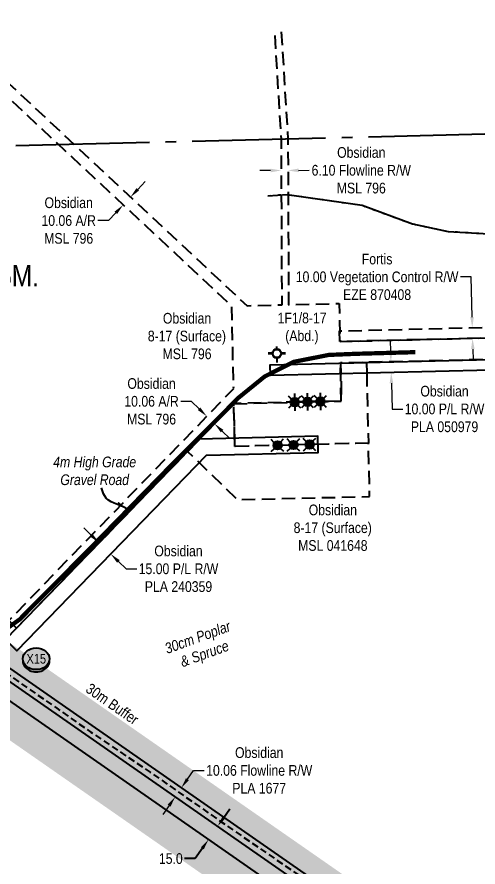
# Model space of a CAD drawing. Extents: x 610158 to 618425, y 5897307 to 5901062.
# Drawn here: x 615082 to 615514, y 5898438 to 5899234 of the extents above; entities that cross this region are included whole.
import ezdxf
from ezdxf.enums import TextEntityAlignment as Align

# ---------------------------------------------------------------- set-up
doc = ezdxf.new("R2010")
doc.units = 0
doc.header["$LTSCALE"] = 5
doc.header["$PDSIZE"] = 0.5
for name, pattern in [('foc-ACCESSROAD', [3.75, 2.5, -1.25]), ('foc-FLOWLINE', [3.75, 2.5, -1.25]), ('foc-QUARTERLINE', [33, 25, -3, 2, -3]), ('foc-WHEELTRACKS', [2, 0.4, -1.6]), ('UG_PIPE', [1.875, 1.25, -0.625])]:
    doc.linetypes.add(name, pattern=pattern)
doc.layers.get('Defpoints').update_dxf_attribs({"color": 9})
for name, color, linetype, lineweight in [('AS-GENERAL', 48, 'Continuous', 18), ('C-AR-T', 13, 'Continuous', 9), ('C-FLOWLINE-T', 13, 'Continuous', 9), ('C-RW-T', 13, 'Continuous', 9), ('C-WS-T', 13, 'Continuous', 9), ('F-EZE-T', 190, 'Continuous', 9)]:
    doc.layers.add(name, color=color, linetype=linetype, lineweight=lineweight)
for name, color, linetype in [('AS-PIPE-UG', 44, 'UG_PIPE'), ('AS-ROADS', 254, 'Continuous'), ('C-RW', 13, 'Continuous'), ('C-SYMBOL', 7, 'Continuous'), ('C-WS', 13, 'foc-ACCESSROAD'), ('C-WS-S', 8, 'Continuous'), ('F-VCE', 190, 'foc-FLOWLINE'), ('F-WS-S', 8, 'Continuous'), ('L-MON', 1, 'Continuous'), ('L-SECQ', 8, 'foc-QUARTERLINE'), ('P-BUFFER-H 30m', 51, 'Continuous'), ('P-BUFFER-T', 40, 'Continuous'), ('P-CROSSINGS', 250, 'Continuous'), ('P-PROPOSED', 10, 'Continuous'), ('P-PROPOSED-H', 21, 'Continuous'), ('P-TXT', 4, 'Continuous'), ('T-BUSH-T', 110, 'Continuous'), ('T-WATER-P3', 160, 'foc-WHEELTRACKS')]:
    doc.layers.add(name, color=color, linetype=linetype)
doc.styles.add('175L', font='ARIALN.TTF', dxfattribs={"height": 20})
doc.styles.add('80CG', font='ARIALN.TTF', dxfattribs={"height": 10})
doc.styles.add('80L', font='ARIALN.TTF', dxfattribs={"height": 10})
doc.styles.add('80LS', font='ARIALNI.TTF', dxfattribs={"height": 10})
doc.styles.add('Crossing', font='ARIALN.TTF', dxfattribs={"height": 10})
doc.styles.add('foc-LtypeFont', font='ARIALN.TTF', dxfattribs={"height": 7.35})
doc.linetypes.add('foc-TOPO-flowdirection-NOLINE', pattern='A,0,[">",foc-LtypeFont,S=0.3,R=0,X=0,Y=-0.945],-20,[">",foc-LtypeFont,S=0.3,R=0,X=0,Y=-0.945],0', length=20)
doc.dimstyles.new('Compass 5 000', dxfattribs={"dimscale": 5, "dimtxt": 9, "dimasz": 2, "dimexe": 0.2, "dimexo": 0.0625, "dimgap": 0.5, "dimtad": 0, "dimtih": 1, "dimtoh": 1, "dimzin": 0, "dimdsep": 46, "dimtxsty": '80CG', "dimcen": 0.1, "dimse1": 1, "dimse2": 1, "dimclrd": 256, "dimclrt": 256, "dimaunit": 1, "dimadec": 4, "dimazin": 0, "dimtfac": 0.06, "dimtofl": 0, "dimtmove": 0, "dimatfit": 1, "dimfxl": 0.2, "dimtolj": 1, "dimtzin": 0, "dimlwd": -1, "dimarcsym": 0})

# ---------------------------------------------------------------- blocks, each defined once
blk = doc.blocks.new('*D376')
at = {"layer": 'C-AR-T', "transparency": 16777216}
for p, q in [((615195.24, 5899072.36), (615202.07, 5899079.67)), ((615174.72, 5899050.4), (615167.89, 5899043.09)), ((615167.89, 5899043.09), (615157.89, 5899043.09))]:
    blk.add_line(p, q, dxfattribs=at)
for points in [[(615194.02, 5899073.5), (615196.46, 5899071.23), (615188.41, 5899065.06)], [(615173.5, 5899051.53), (615175.94, 5899049.26), (615181.55, 5899057.7)]]:
    blk.add_solid(points, dxfattribs=at)
at = {"layer": 'Defpoints', "color": 0, "transparency": 16777216}
for p in [(615105.41, 5899142.59), (615098.55, 5899135.24), (615188.41, 5899065.06)]:
    blk.add_point(p, dxfattribs=at)
at = {"layer": 'C-AR-T', "transparency": 16777216, "insert": (615130.61, 5899043.09), "char_height": 10, "attachment_point": 5, "style": '80CG'}
blk.add_mtext('\\A1;Obsidian\\P10.06 A/R\\PMSL 796', dxfattribs=at)
blk = doc.blocks.new('*D377')
at = {"layer": 'C-AR-T', "transparency": 16777216}
for p, q in [((615245.43, 5898873.81), (615235.43, 5898873.81)), ((615252.62, 5898866.85), (615245.43, 5898873.81)), ((615274.21, 5898845.94), (615281.39, 5898838.99))]:
    blk.add_line(p, q, dxfattribs=at)
for points in [[(615253.78, 5898868.05), (615251.46, 5898865.65), (615259.8, 5898859.89)], [(615275.37, 5898847.14), (615273.05, 5898844.75), (615267.02, 5898852.9)]]:
    blk.add_solid(points, dxfattribs=at)
at = {"layer": 'Defpoints', "color": 0, "transparency": 16777216}
for p in [(615259.8, 5898859.89), (615156.07, 5898752.78), (615163.29, 5898745.78)]:
    blk.add_point(p, dxfattribs=at)
at = {"layer": 'C-AR-T', "transparency": 16777216, "insert": (615208.15, 5898873.81), "char_height": 10, "attachment_point": 5, "style": '80CG'}
blk.add_mtext('\\A1;Obsidian\\P10.06 A/R\\PMSL 796', dxfattribs=at)
blk = doc.blocks.new('*D380')
at = {"layer": 'C-AR-T', "transparency": 16777216}
for p, q in [((615431.91, 5898920.81), (615431.67, 5898930.81)), ((615432.64, 5898890.83), (615433.22, 5898866.65)), ((615433.22, 5898866.65), (615443.22, 5898866.65))]:
    blk.add_line(p, q, dxfattribs=at)
for points in [[(615433.58, 5898920.85), (615430.24, 5898920.77), (615432.15, 5898910.82)], [(615434.3, 5898890.87), (615430.97, 5898890.79), (615432.39, 5898900.83)]]:
    blk.add_solid(points, dxfattribs=at)
at = {"layer": 'Defpoints', "color": 0, "transparency": 16777216}
for p in [(615434.58, 5898910.87), (615432.39, 5898900.83), (615434.82, 5898900.88)]:
    blk.add_point(p, dxfattribs=at)
at = {"layer": 'C-AR-T', "transparency": 16777216, "insert": (615482.31, 5898866.65), "char_height": 10, "attachment_point": 5, "style": '80CG'}
blk.add_mtext('\\A1;Obsidian\\P10.00 P/L R/W\\PPLA 050979', dxfattribs=at)
blk = doc.blocks.new('*D386')
at = {"layer": 'C-FLOWLINE-T', "transparency": 16777216}
for p, q in [((615241.69, 5898519.96), (615247.39, 5898528.18)), ((615247.39, 5898528.18), (615257.39, 5898528.18)), ((615224.54, 5898495.27), (615218.84, 5898487.06))]:
    blk.add_line(p, q, dxfattribs=at)
for points in [[(615240.32, 5898520.91), (615243.06, 5898519.01), (615235.99, 5898511.75)], [(615223.17, 5898496.22), (615225.91, 5898494.32), (615230.25, 5898503.48)]]:
    blk.add_solid(points, dxfattribs=at)
at = {"layer": 'Defpoints', "color": 0, "transparency": 16777216}
for p in [(615230.25, 5898503.48), (615245.07, 5898505.44), (615239.33, 5898497.17)]:
    blk.add_point(p, dxfattribs=at)
at = {"layer": 'C-FLOWLINE-T', "transparency": 16777216, "insert": (615308.89, 5898528.18), "char_height": 10, "attachment_point": 5, "style": '80CG'}
blk.add_mtext('\\A1;Obsidian\\P10.06 Flowline R/W\\PPLA 1677', dxfattribs=at)
blk = doc.blocks.new('*D416')
at = {"layer": 'C-FLOWLINE-T', "transparency": 16777216}
for p, q in [((615319.57, 5899090.01), (615309.57, 5899089.96)), ((615345.67, 5899090.12), (615355.67, 5899090.17))]:
    blk.add_line(p, q, dxfattribs=at)
for points in [[(615319.56, 5899091.67), (615319.58, 5899088.34), (615329.57, 5899090.05)], [(615345.66, 5899091.79), (615345.68, 5899088.46), (615335.67, 5899090.08)]]:
    blk.add_solid(points, dxfattribs=at)
at = {"layer": 'Defpoints', "color": 0, "transparency": 16777216}
for p in [(615335.67, 5899090.08), (615329.65, 5899072.75), (615335.75, 5899072.78)]:
    blk.add_point(p, dxfattribs=at)
at = {"layer": 'C-FLOWLINE-T', "transparency": 16777216, "insert": (615404.39, 5899090.17), "char_height": 10, "attachment_point": 5, "style": '80CG'}
blk.add_mtext('\\A1;Obsidian\\P6.10 Flowline R/W\\PMSL 796', dxfattribs=at)
blk = doc.blocks.new('*D432')
at = {"layer": 'Defpoints', "color": 0, "transparency": 16777216}
for p in [(615465.28, 5898941.72), (615508.28, 5898942.77), (615465.52, 5898931.74)]:
    blk.add_point(p, dxfattribs=at)
at = {"layer": 'F-EZE-T', "transparency": 16777216}
for p, q in [((615507.12, 5898990.37), (615497.12, 5898990.37)), ((615508.04, 5898952.77), (615507.12, 5898990.37)), ((615508.77, 5898922.78), (615509.01, 5898912.78))]:
    blk.add_line(p, q, dxfattribs=at)
for points in [[(615509.7, 5898952.81), (615506.37, 5898952.73), (615508.28, 5898942.77)], [(615510.43, 5898922.82), (615507.1, 5898922.74), (615508.52, 5898932.78)]]:
    blk.add_solid(points, dxfattribs=at)
at = {"layer": 'F-EZE-T', "transparency": 16777216, "insert": (615419.19, 5898990.37), "char_height": 10, "attachment_point": 5, "style": '80CG'}
blk.add_mtext('\\A1;Fortis\\P10.00 Vegetation Control R/W\\PEZE 870408', dxfattribs=at)
blk = doc.blocks.new('*D436')
at = {"layer": 'C-RW-T', "transparency": 16777216}
for p, q in [((615151.95, 5898748.3), (615144.77, 5898755.25)), ((615177.09, 5898723.95), (615184.27, 5898716.99)), ((615184.27, 5898716.99), (615194.27, 5898716.99))]:
    blk.add_line(p, q, dxfattribs=at)
for points in [[(615153.11, 5898749.49), (615150.79, 5898747.1), (615159.13, 5898741.34)], [(615178.25, 5898725.15), (615175.93, 5898722.75), (615169.9, 5898730.91)]]:
    blk.add_solid(points, dxfattribs=at)
at = {"layer": 'Defpoints', "color": 0, "transparency": 16777216}
for p in [(615162.38, 5898744.69), (615169.9, 5898730.91), (615173.15, 5898734.26)]:
    blk.add_point(p, dxfattribs=at)
at = {"layer": 'C-RW-T', "transparency": 16777216, "insert": (615233.36, 5898716.99), "char_height": 10, "attachment_point": 5, "style": '80CG'}
blk.add_mtext('\\A1;Obsidian\\P15.00 P/L R/W\\PPLA 240359', dxfattribs=at)
blk = doc.blocks.new('GABD')
for p, q in [((0, 0.81), (0, 1.62)), ((-0.81, 0), (-1.62, 0)), ((1.62, 0), (0.81, 0)), ((0, -0.81), (0, -1.62))]:
    blk.add_line(p, q)
blk.add_circle((0, 0), 0.8)
blk = doc.blocks.new('GAS')
h = blk.add_hatch(color=255)
h.dxf.hatch_style = 1
edge = h.paths.add_edge_path()
edge.add_arc((0, 0), 0.9, 0, 360)
for p, q in [((0, 0.81), (0, 1.62)), ((-0.81, 0), (-1.62, 0)), ((-0.57, 0.57), (-1.14, 1.14)), ((0.57, 0.57), (1.14, 1.14)), ((1.62, 0), (0.81, 0)), ((-0.57, -0.57), (-1.14, -1.14)), ((0, -0.81), (0, -1.62)), ((1.14, -1.14), (0.57, -0.57))]:
    blk.add_line(p, q)
blk.add_circle((0, 0), 0.8)
blk = doc.blocks.new('*D465')
at = {"layer": 'Defpoints', "color": 0, "transparency": 16777216}
for p in [(615261.4, 5898463.53), (615289.67, 5898462.1), (615281.1, 5898449.8)]:
    blk.add_point(p, dxfattribs=at)
at = {"layer": 'P-TXT', "transparency": 16777216}
for p, q in [((615275.69, 5898484.03), (615281.41, 5898492.24)), ((615255.68, 5898455.32), (615248.93, 5898445.63)), ((615248.93, 5898445.63), (615238.93, 5898445.63))]:
    blk.add_line(p, q, dxfattribs=at)
for points in [[(615274.33, 5898484.99), (615277.06, 5898483.08), (615269.97, 5898475.83)], [(615254.32, 5898456.28), (615257.05, 5898454.37), (615261.4, 5898463.53)]]:
    blk.add_solid(points, dxfattribs=at)
at = {"layer": 'P-TXT', "transparency": 16777216, "insert": (615226.18, 5898445.63), "char_height": 10, "attachment_point": 5, "style": '80CG'}
blk.add_mtext('\\A1;15.0', dxfattribs=at)
blk = doc.blocks.new('xing2')
h = blk.add_hatch(color=50)
h.dxf.hatch_style = 1
edge = h.paths.add_edge_path()
edge.add_ellipse((0, 0), major_axis=(-12.5, 0), ratio=0.816297, start_angle=0, end_angle=360)
h = blk.add_hatch(color=250)
h.dxf.hatch_style = 1
edge = h.paths.add_edge_path()
edge.add_ellipse((0, -2.05), major_axis=(-12.5, 0), ratio=0.816297, start_angle=0, end_angle=180)
edge.add_line((12.5, -2.05), (12.5, 0))
edge.add_ellipse((0, 0), major_axis=(-12.5, 0), ratio=0.816297, start_angle=0, end_angle=180, ccw=False)
edge.add_line((-12.5, 0), (-12.5, -2.05))
at = {"color": 250}
blk.add_ellipse((0, 0), major_axis=(-12.5, 0), ratio=0.816297, dxfattribs=at)
blk.add_ellipse((0, -2.05), major_axis=(-12.5, 0), ratio=0.816297, start_param=0, end_param=3.141593, dxfattribs=at)
at = {"color": 250, "style": 'Crossing'}
blk.add_attdef('CROSSING', text='', height=9, dxfattribs=at).set_placement((0.09, 0.02), align=Align.MIDDLE_CENTER)
at = {"color": 250, "style": 'Crossing', "flags": 1}
for tag, p in [('OWNER', (0.09, -12.49)), ('DESCRIPTION', (0.09, -25.77)), ('LOCATION', (0.09, -39.3)), ('DWG_REF', (0.09, -52.84))]:
    blk.add_attdef(tag, text='', height=9, dxfattribs=at).set_placement(p, align=Align.MIDDLE_CENTER)
blk = doc.blocks.new('WC2')
at = {"layer": 'L-MON'}
h = blk.add_hatch(color=255, dxfattribs=at)
h.dxf.hatch_style = 1
edge = h.paths.add_edge_path()
edge.add_arc((0, 0), 0.9, 0, 360)
at = {"layer": 'L-MON', "color": 14, "flags": 128}
for points in [[(-0.62, 0.5), (-1.23, 1.12)], [(0.52, 0.61), (1.13, 1.21)], [(-1.18, -1.18), (-0.56, -0.57)], [(1.16, -1.18), (0.56, -0.57)]]:
    blk.add_lwpolyline(points, dxfattribs=at)
at = {"layer": 'L-MON', "color": 14}
for radius in [0.8, 0.373]:
    blk.add_circle((0, 0), radius, dxfattribs=at)

msp = doc.modelspace()

# ---------------------------------------------------------------- hatches: boundary and pattern name
at = {"layer": 'P-BUFFER-H 30m'}
h = msp.add_hatch(color=256, dxfattribs=at)
h.dxf.hatch_style = 1
edge = h.paths.add_edge_path()
edge.add_line((615913.713, 5898137.599), (615867.457, 5898135.745))
edge.add_line((615867.457, 5898135.745), (615666.44, 5898200.005))
edge.add_line((615666.44, 5898200.005), (615608.487, 5898275.014))
edge.add_arc((615584.756, 5898256.679), 29.989, 37.689691, 55.182579)
edge.add_line((615601.879, 5898281.299), (615577.588, 5898298.193))
edge.add_line((615577.588, 5898298.193), (615557.134, 5898312.418))
edge.add_line((615557.134, 5898312.418), (615540.072, 5898324.284))
edge.add_line((615540.072, 5898324.284), (615512.151, 5898343.727))
edge.add_line((615512.151, 5898343.727), (615058.614, 5898659.543))
edge.add_line((615058.614, 5898659.543), (614688.634, 5898917.176))
edge.add_arc((614671.497, 5898892.566), 29.989, 55.1489, 57.0489)
edge.add_line((614687.808, 5898917.731), (614658.072, 5898937.005))
edge.add_arc((614641.761, 5898911.841), 29.989, 57.0489, 74.215427)
edge.add_line((614649.918, 5898940.699), (614580.511, 5898960.319))
edge.add_arc((614572.354, 5898931.461), 29.989, 74.215427, 135.220277)
edge.add_line((614551.067, 5898952.584), (614517.111, 5898918.366))
edge.add_line((614517.111, 5898918.366), (613916.376, 5898903.684))
edge.add_line((613916.376, 5898903.684), (613896.273, 5898903.193))
edge.add_line((613896.273, 5898903.193), (613885.042, 5898902.918))
edge.add_line((613885.042, 5898902.918), (613880.152, 5899087.564))
edge.add_arc((613850.174, 5899086.77), 29.989, 1.516952, 91.760143)
edge.add_line((613849.253, 5899116.745), (613820.647, 5899115.866))
edge.add_line((613820.647, 5899115.866), (613818.397, 5899204.514))
edge.add_arc((613788.417, 5899203.753), 29.989, 1.454001, 91.52732)
edge.add_line((613787.618, 5899233.731), (613772.629, 5899233.331))
edge.add_arc((613773.428, 5899203.353), 29.989, 91.52732, 181.453997)
edge.add_line((613743.449, 5899202.592), (613746.846, 5899068.754))
edge.add_arc((613776.825, 5899069.515), 29.989, 181.453997, 271.760143)
edge.add_line((613777.747, 5899039.54), (613806.401, 5899040.421))
edge.add_line((613806.401, 5899040.421), (613811.148, 5898861.054))
edge.add_arc((613841.126, 5898861.848), 29.989, 181.515887, 271.400065)
edge.add_line((613841.859, 5898831.868), (613897.976, 5898833.239))
edge.add_line((613897.976, 5898833.239), (613918.079, 5898833.731))
edge.add_line((613918.079, 5898833.731), (614542.115, 5898848.983))
edge.add_arc((614541.382, 5898878.962), 29.989, 271.400065, 315.220277)
edge.add_line((614562.669, 5898857.839), (614585.618, 5898880.965))
edge.add_line((614585.618, 5898880.965), (614622.991, 5898870.401))
edge.add_line((614622.991, 5898870.401), (614646.404, 5898855.225))
edge.add_line((614646.404, 5898855.225), (615015.772, 5898598.018))
edge.add_line((615015.772, 5898598.018), (615452.501, 5898293.906))
edge.add_line((615452.501, 5898293.906), (615480.408, 5898274.458))
edge.add_line((615480.408, 5898274.458), (615523.332, 5898244.606))
edge.add_line((615523.332, 5898244.606), (615543.786, 5898230.381))
edge.add_line((615543.786, 5898230.381), (615553.391, 5898223.701))
edge.add_line((615553.391, 5898223.701), (615615.673, 5898143.087))
edge.add_arc((615639.404, 5898161.422), 29.989, 217.689691, 252.272295)
edge.add_line((615630.273, 5898132.857), (615852.192, 5898061.915))
edge.add_arc((615861.323, 5898090.48), 29.989, 252.272295, 272.294891)
edge.add_line((615862.524, 5898060.515), (615906.282, 5898062.269))
edge.add_arc((615905.081, 5898092.233), 29.989, 272.294891, 327.445132)
edge.add_line((615930.358, 5898076.096), (615940.19, 5898091.497))
edge.add_arc((615914.913, 5898107.634), 29.989, 327.445132, 452.294891)
at = {"layer": 'P-PROPOSED-H'}
h = msp.add_hatch(color=256, dxfattribs=at)
h.dxf.hatch_style = 1
h.paths.add_polyline_path([(614635.504, 5898898.027), (614663.132, 5898880.119), (615032.909, 5898622.628), (615469.638, 5898318.516), (615495.014, 5898319.117), (615041.478, 5898634.933), (614671.497, 5898892.566), (614641.761, 5898911.841), (614572.354, 5898931.461), (614529.902, 5898888.681), (613917.109, 5898873.704), (613917.346, 5898863.711), (614541.382, 5898878.962), (614576.775, 5898914.629)])

# ---------------------------------------------------------------- linework, layer by layer
at = {"layer": 'AS-PIPE-UG', "flags": 128}
msp.add_lwpolyline([(614870.813, 5898759.146), (614883.307, 5898750.651), (614910.887, 5898731.347), (614933.406, 5898716.08), (614958.188, 5898698.105), (615002.408, 5898667.11), (615038.745, 5898642.922), (615061.803, 5898626.521), (615119.597, 5898586.426), (615151.285, 5898564.153), (615151.279, 5898564.174), (615206.777, 5898526.651), (615263.679, 5898486.832), (615316.535, 5898450.391), (615356.437, 5898422.997), (615411.748, 5898384.407), (615486.688, 5898330.977), (615515.299, 5898310.791), (615544.825, 5898290.994), (615568.673, 5898275.318), (615584.062, 5898263.21), (615598.617, 5898250.621), (615606.84, 5898241.875), (615615.299, 5898228.944), (615623.72, 5898215.602), (615624.711, 5898210.939), (615633.505, 5898201.07), (615641.505, 5898190.509), (615654.854, 5898176.68), (615667.008, 5898170.117), (615674.21, 5898167.545), (615674.258, 5898167.611), (615689.448, 5898163.705), (615729.458, 5898152.398), (615756.884, 5898143.829), (615782.682, 5898135.111), (615819.794, 5898123.008), (615853.52, 5898112.133), (615873.842, 5898105.384), (615887.595, 5898100.893), (615899.528, 5898097.04), (615899.542, 5898097.012), (615903.496, 5898094.048), (615906.831, 5898091.617), (615909.485, 5898091.143)], dxfattribs=at)
at = {"layer": 'AS-ROADS', "const_width": 3.997, "flags": 128}
msp.add_lwpolyline([(615070.445, 5898659.46), (615084.629, 5898669.564), (615147.827, 5898733.245), (615221.484, 5898808.73), (615289.745, 5898877.396), (615314.103, 5898897.169), (615341.35, 5898910.866), (615373.983, 5898917.301), (615399.193, 5898918.344), (615454.923, 5898919.898)], dxfattribs=at)
at = {"layer": 'C-RW'}
msp.add_lwpolyline([(614061.446, 5899188.388), (614076.309, 5899182.569), (614090.288, 5899177.097), (614142.229, 5899156.767), (614300.576, 5899094.778), (614496.082, 5899018.253), (614677.107, 5898900.914), (615047.224, 5898643.186), (615512.033, 5898319.52), (615495.014, 5898319.117), (615041.478, 5898634.933), (614671.497, 5898892.566), (614491.493, 5899009.244), (614274.622, 5899094.134), (614086.221, 5899167.885), (614072.243, 5899173.356), (614035.494, 5899187.742)], dxfattribs=at)
at = {"layer": 'C-RW', "flags": 128}
msp.add_lwpolyline([(615253.138, 5898838.411), (615081.898, 5898661.585), (614941.32, 5898803.616), (614859.566, 5898792.229), (614686.078, 5898912.9), (614681.24, 5898916.266), (613971.804, 5899116.818), (613970.973, 5899151.302), (613955.983, 5899150.941), (613957.081, 5899105.386), (614674.357, 5898902.626), (614677.721, 5898900.449), (614855.822, 5898776.568), (614935.948, 5898787.729), (615082.015, 5898640.152), (615259.638, 5898823.569), (615363.984, 5898826.085), (615363.622, 5898841.075)], close=True, dxfattribs=at)
at = {"layer": 'C-RW'}
msp.add_lwpolyline([(615525.107, 5898913.071), (615525.345, 5898903.081), (615319.515, 5898898.085), (615319.274, 5898908.074), (615525.107, 5898913.071)], close=True, dxfattribs=at)
at = {"layer": 'C-WS', "flags": 128}
for points in [[(615329.581, 5899219.954), (615335.727, 5899119.627), (615336.424, 5898964.353), (615383.679, 5898965.495), (615384.542, 5898929.842), (615524.624, 5898933.242), (615525.103, 5898913.136), (615409.452, 5898910.33), (615385.011, 5898909.753), (615385.271, 5898899.742), (615385.858, 5898874.118), (615285.345, 5898871.699), (614975.876, 5898552.119), (614977.77, 5898461.425), (614902.491, 5898459.62), (614886.305, 5898459.232), (614886.069, 5898469.099), (614884.111, 5898550.697), (614962.316, 5898552.572), (615285.001, 5898885.8), (615283.131, 5898963.066), (615016.467, 5899212.16)], [(615030.832, 5899212.518), (615297.491, 5898963.413), (615330.321, 5898964.206), (615329.624, 5899119.475), (615323.479, 5899219.802)]]:
    msp.add_lwpolyline(points, dxfattribs=at)
at = {"layer": 'C-WS'}
msp.add_lwpolyline([(615409.446, 5898900.268), (615411.031, 5898834.668), (615286.139, 5898831.687), (615285.174, 5898871.644), (615385.649, 5898874.062), (615384.802, 5898909.683), (615409.234, 5898910.26), (615409.446, 5898900.268)], close=True, dxfattribs=at)
at = {"layer": 'C-WS', "flags": 128}
msp.add_lwpolyline([(615285.174, 5898871.644), (615241.867, 5898826.928), (615288.525, 5898781.767), (615412.23, 5898784.712), (615411.031, 5898834.668), (615286.139, 5898831.687)], close=True, dxfattribs=at)
at = {"layer": 'F-VCE', "flags": 128}
msp.add_lwpolyline([(615524.39, 5898943.159), (615524.628, 5898933.17), (615384.333, 5898929.764), (615384.091, 5898939.754), (615524.39, 5898943.159)], close=True, dxfattribs=at)
at = {"layer": 'L-SECQ', "flags": 128}
msp.add_lwpolyline([(614751.234, 5899105.554), (615520.074, 5899124.214)], dxfattribs=at)
at = {"layer": 'P-PROPOSED', "flags": 128}
msp.add_lwpolyline([(614635.504, 5898898.027), (614663.132, 5898880.119), (615032.909, 5898622.628), (615469.638, 5898318.516), (615495.014, 5898319.117), (615041.478, 5898634.933), (614671.497, 5898892.566), (614641.761, 5898911.841), (614572.354, 5898931.461), (614529.902, 5898888.681), (613917.109, 5898873.704), (613917.346, 5898863.711), (614541.382, 5898878.962), (614576.775, 5898914.629)], close=True, dxfattribs=at)
at = {"layer": 'T-WATER-P3', "flags": 128}
msp.add_lwpolyline([(615317.032, 5899066.43), (615334.988, 5899067.608), (615405.217, 5899057.443), (615452.245, 5899040.108), (615485.752, 5899032.921), (615561.77, 5899028.521), (615598.879, 5899034.723), (615623.022, 5899036.136)], dxfattribs=at)
at = {"layer": 'T-WATER-P3', "linetype": 'foc-TOPO-flowdirection-NOLINE', "flags": 128}
msp.add_lwpolyline([(615317.032, 5899066.43), (615334.988, 5899067.608), (615405.217, 5899057.443), (615452.245, 5899040.108), (615485.752, 5899032.921), (615561.77, 5899028.521), (615598.879, 5899034.723), (615623.022, 5899036.136)], dxfattribs=at)

# ---------------------------------------------------------------- block references
at = {"layer": 'C-WS-S', "color": 6, "xscale": 4.998132549999935, "yscale": 4.998132549999935, "zscale": 4.998132549999935}
for p in [(615342.077, 5898873.119), (615354.092, 5898873.409), (615366.107, 5898873.7)]:
    msp.add_blockref('GAS', p, dxfattribs=at)
at = {"layer": 'C-WS-S', "color": 5, "xscale": 4.998132549999986, "yscale": 4.998132549999986, "zscale": 4.998132549999986}
for p in [(615326.125, 5898832.638), (615341.101, 5898832.983), (615356.096, 5898833.362)]:
    msp.add_blockref('WC2', p, dxfattribs=at)
at = {"layer": 'F-WS-S', "color": 6, "xscale": 4.998132549999936, "yscale": 4.998132549999936, "zscale": 4.998132549999936}
for p in [(615325.476, 5898918.906), (615325.489, 5898918.35)]:
    msp.add_blockref('GABD', p, dxfattribs=at)
at = {"layer": 'P-CROSSINGS', "color": 5, "xscale": 0.99962651, "yscale": 0.99962651, "zscale": 0.99962651}
msp.add_blockref('xing2', (615100.168, 5898632.784), dxfattribs=at).add_auto_attribs({'CROSSING': 'X15'})

# ---------------------------------------------------------------- texts
at = {"layer": 'AS-GENERAL', "insert": (615154.925, 5898822.093), "char_height": 9.98852, "width": 77.40532, "attachment_point": 2, "style": '80LS'}
msp.add_mtext('4m High Grade\\PGravel Road', dxfattribs=at)
at = {"layer": 'C-SYMBOL', "color": 3, "style": '175L'}
msp.add_text('S.E.1/4 Sec. 17-49-9-W.5M.', height=19.99253, dxfattribs=at).set_placement((614959.629, 5898975.394), align=Align.BOTTOM_CENTER)
at = {"layer": 'C-WS-T', "insert": (615201.197, 5898956.645), "char_height": 9.99237, "attachment_point": 1, "style": '80L'}
msp.add_mtext_dynamic_manual_height_columns('\\pi17.582;Obsidian\\P\\pi3.4764;8-17 (Surface)\\P\\pi17.272;MSL 796', width=78.96468, gutter_width=49.981, heights=[0], dxfattribs=at)
at = {"layer": 'P-BUFFER-T', "insert": (615151.151, 5898610.729), "char_height": 9.99627, "attachment_point": 1, "rotation": 325.148899, "style": '80L'}
msp.add_mtext_dynamic_manual_height_columns('\\pi0.27841;30m Buffer', width=56.2727, gutter_width=49.981, heights=[0], dxfattribs=at)
at = {"layer": 'T-BUSH-T', "insert": (615219.028, 5898646.518), "char_height": 9.98852, "attachment_point": 1, "rotation": 20, "style": '80LS'}
msp.add_mtext_dynamic_manual_height_columns('\\pi0.37579;30cm Poplar \\P\\pi9.7375;& Spruce', width=65.35673, gutter_width=49.981, heights=[0], dxfattribs=at)

# ---------------------------------------------------------------- dimensions: what is measured, and where the dimension line sits
at = {"layer": 'C-AR-T'}
for base, p1, p2, angle, text, picture, middle in [((615188.414, 5899065.056), (615098.547, 5899135.239), (615105.415, 5899142.591), 46.949417, 'Obsidian\\P10.06 A/R\\PMSL 796', '*D376', (615130.612, 5899043.089)), ((615432.394, 5898900.825), (615434.576, 5898910.875), (615434.819, 5898900.884), 271.390625, 'Obsidian\\P10.00 P/L R/W\\PPLA 050979', '*D380', (615482.31, 5898866.645)), ((615259.801, 5898859.892), (615163.295, 5898745.782), (615156.073, 5898752.775), 135.920863, 'Obsidian\\P10.06 A/R\\PMSL 796', '*D377', (615208.152, 5898873.805))]:
    dim = msp.add_linear_dim(base=base, p1=p1, p2=p2, angle=angle, text=text, dimstyle='Compass 5 000', dxfattribs=at)
    dim.commit()
    dim.dimension.update_dxf_attribs({"geometry": picture, "text_midpoint": middle, "dimtype": 161})
at = {"layer": 'C-FLOWLINE-T', "color": 6}
dim = msp.add_linear_dim(base=(615335.669, 5899090.077), p1=(615329.645, 5899072.751), p2=(615335.746, 5899072.779), angle=0.257072, text='Obsidian\\P6.10 Flowline R/W\\PMSL 796', dimstyle='Compass 5 000', dxfattribs=at)
dim.commit()
dim.dimension.update_dxf_attribs({"geometry": '*D416', "text_midpoint": (615404.386, 5899090.167), "dimtype": 161})
at = {"layer": 'C-FLOWLINE-T'}
dim = msp.add_linear_dim(base=(615230.248, 5898503.484), p1=(615245.073, 5898505.439), p2=(615239.334, 5898497.174), angle=235.222183, text='Obsidian\\P10.06 Flowline R/W\\PPLA 1677', dimstyle='Compass 5 000', dxfattribs=at)
dim.commit()
dim.dimension.update_dxf_attribs({"geometry": '*D386', "text_midpoint": (615308.889, 5898528.176), "dimtype": 161})
at = {"layer": 'C-RW-T', "color": 6}
dim = msp.add_aligned_dim(p1=(615162.378, 5898744.689), p2=(615173.149, 5898734.258), distance=-4.664, text='Obsidian\\P15.00 P/L R/W\\PPLA 240359', dimstyle='Compass 5 000', dxfattribs=at)
dim.commit()
dim.dimension.update_dxf_attribs({"geometry": '*D436', "text_midpoint": (615233.358, 5898716.995)})
at = {"layer": 'F-EZE-T', "color": 6}
dim = msp.add_linear_dim(base=(615508.28, 5898942.768), p1=(615465.52, 5898931.735), p2=(615465.278, 5898941.724), angle=91.390625, text='Fortis\\P10.00 Vegetation Control R/W\\PEZE 870408', dimstyle='Compass 5 000', dxfattribs=at)
dim.commit()
dim.dimension.update_dxf_attribs({"geometry": '*D432', "text_midpoint": (615419.191, 5898990.371), "dimtype": 161})
at = {"layer": 'P-TXT', "color": 6}
dim = msp.add_linear_dim(base=(615261.402, 5898463.527), p1=(615289.674, 5898462.101), p2=(615281.101, 5898449.799), angle=235.12734, text='15.0', dimstyle='Compass 5 000', dxfattribs=at)
dim.commit()
dim.dimension.update_dxf_attribs({"geometry": '*D465', "text_midpoint": (615226.18, 5898445.635), "dimtype": 161})

# ---------------------------------------------------------------- leaders
at = {"layer": 'AS-GENERAL', "path_type": 1}
msp.add_leader([(615184.952, 5898773.28), (615163.986, 5898785.594), (615161.411, 5898792.762)], dimstyle='Compass 5 000', override={"dimgap": 0.5, "dimtad": 0}, dxfattribs=at)

# ---------------------------------------------------------------- next in the draw order: texts
at = {"layer": 'C-WS-T', "insert": (615337.628, 5898777.165), "char_height": 9.99237, "attachment_point": 1, "style": '80L', "bg_fill": 2}
msp.add_mtext_dynamic_manual_height_columns('\\pi17.582;Obsidian\\P\\pi3.4764;8-17 (Surface)\\P\\pi7.7092;MSL 041648', width=78.96468, gutter_width=49.981, heights=[0], dxfattribs=at)
at = {"layer": 'F-WS-S', "insert": (615325.476, 5898956.883), "char_height": 9.98479, "attachment_point": 1, "style": '80LS', "bg_fill": 2}
msp.add_mtext_dynamic_manual_height_columns('\\A1;\\pi0.66291;{\\fArial Narrow|b0|i0|c0|p34;1F1/\\A0;8-17\\P\\pi7.7905;(Abd.)}', width=45.34471, gutter_width=49.962, heights=[0], dxfattribs=at)

doc.saveas('drawing.dxf')
